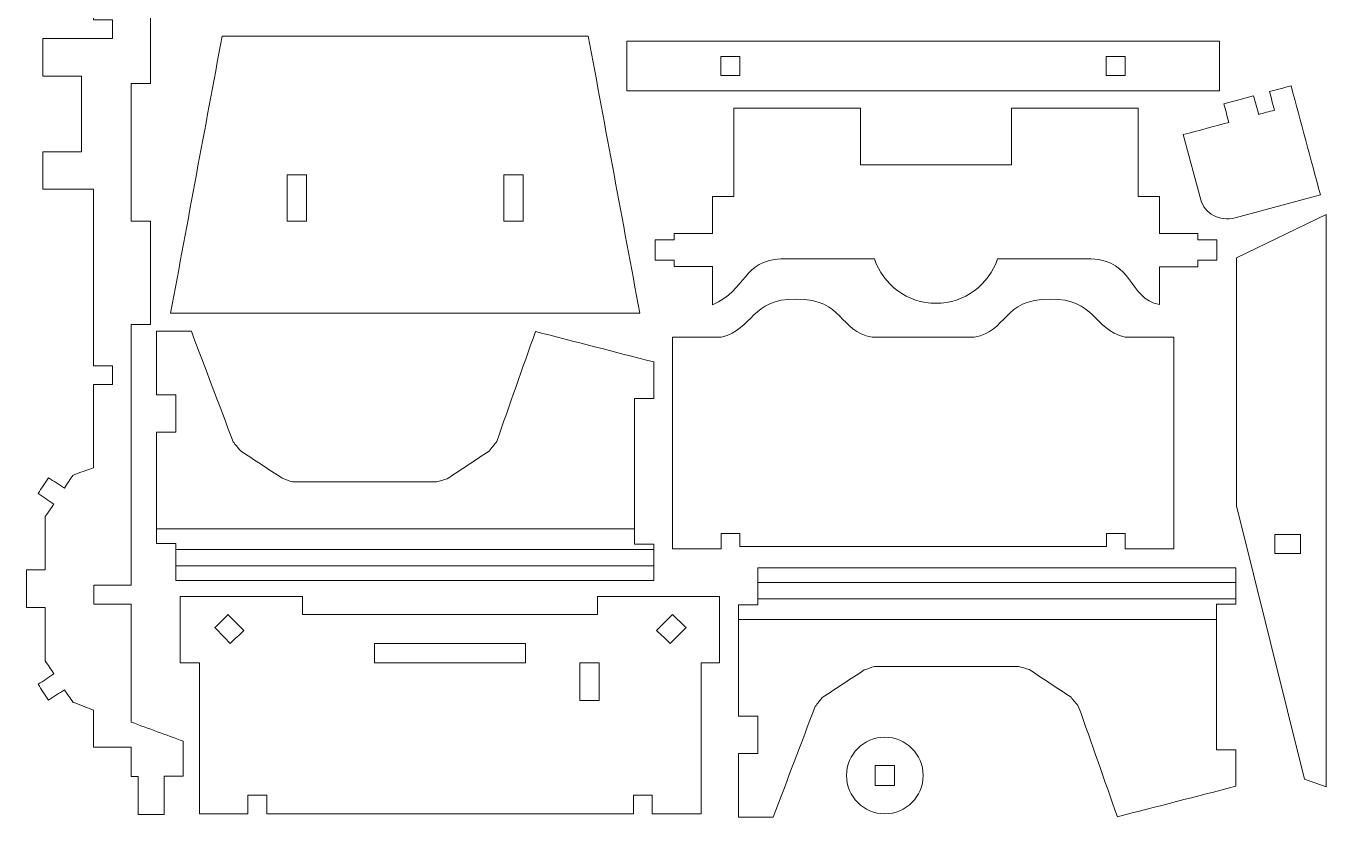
# Model space of a CAD drawing. Header units: centimetres. Extents: x -48.4 to 34, y -21.6 to 8.
# Drawn here: x -17.38 to 2.94, y -21.55 to -9.18 of the extents above; entities that cross this region are included whole.
import ezdxf

# ---------------------------------------------------------------- set-up
doc = ezdxf.new("R2010")
doc.units = ezdxf.units.CM
doc.header["$MEASUREMENT"] = 0
doc.layers.add('Camada 1', color=7, linetype='Continuous')

msp = doc.modelspace()

# ---------------------------------------------------------------- linework, layer by layer
at = {"layer": 'Camada 1', "color": 5, "lineweight": 9}
for points, knots in [([(-16.03784, -4.88466), (-16.05959, -4.98225), (-16.08133, -5.07984), (-16.10308, -5.17743), (-16.10308, -5.17743), (-16.3415, -5.12429), (-16.57993, -5.07116), (-16.81835, -5.01802), (-16.81835, -5.01802), (-16.91833, -5.01907), (-17.01832, -5.02011), (-17.1183, -5.02116), (-17.1183, -5.02116), (-17.1183, -5.21724), (-17.1183, -5.41333), (-17.1183, -5.60941), (-17.1183, -5.60941), (-17.01832, -5.60941), (-16.91833, -5.60941), (-16.81835, -5.60941), (-16.81835, -5.60941), (-16.81835, -6.00367), (-16.81835, -6.39794), (-16.81835, -6.7922), (-16.81835, -6.7922), (-16.91833, -6.7922), (-17.01832, -6.7922), (-17.1183, -6.7922), (-17.1183, -6.7922), (-17.1183, -6.98648), (-17.1183, -7.18076), (-17.1183, -7.37504), (-17.1183, -7.37504), (-16.85545, -7.37504), (-16.59261, -7.37504), (-16.32976, -7.37504), (-16.32976, -7.37504), (-16.32976, -7.94357), (-16.32976, -8.51211), (-16.32976, -9.08064), (-16.32976, -9.08064), (-16.22977, -9.08064), (-16.12977, -9.08064), (-16.02978, -9.08064), (-16.02978, -9.08064), (-16.02978, -9.17779), (-16.02978, -9.27493), (-16.02978, -9.37208), (-16.02978, -9.37208), (-16.39262, -9.37208), (-16.75546, -9.37207), (-17.1183, -9.37207), (-17.1183, -9.37207), (-17.1183, -9.5692), (-17.1183, -9.76634), (-17.1183, -9.96347), (-17.1183, -9.96347), (-16.91785, -9.96347), (-16.7174, -9.96347), (-16.51695, -9.96347), (-16.51695, -9.96347), (-16.51695, -10.35773), (-16.51695, -10.752), (-16.51695, -11.14626), (-16.51695, -11.14626), (-16.7174, -11.14626), (-16.91785, -11.14626), (-17.1183, -11.14626), (-17.1183, -11.14626), (-17.1183, -11.34054), (-17.1183, -11.53482), (-17.1183, -11.7291), (-17.1183, -11.7291), (-16.85545, -11.7291), (-16.59261, -11.7291), (-16.32976, -11.7291), (-16.32976, -11.7291), (-16.32976, -12.6519), (-16.32976, -13.57471), (-16.32976, -14.49751), (-16.32976, -14.49751), (-16.22977, -14.49751), (-16.12977, -14.49751), (-16.02978, -14.49751), (-16.02978, -14.49751), (-16.02978, -14.59465), (-16.02978, -14.69179), (-16.02978, -14.78893), (-16.02978, -14.78893), (-16.12977, -14.78893), (-16.22977, -14.78893), (-16.32976, -14.78893), (-16.32976, -14.78893), (-16.32976, -15.22319), (-16.32976, -15.65746), (-16.32976, -16.09172), (-16.32976, -16.09172), (-16.43547, -16.12886), (-16.54117, -16.16599), (-16.64688, -16.20313), (-16.64688, -16.20313), (-16.69259, -16.2717), (-16.73831, -16.34027), (-16.78402, -16.40884), (-16.78402, -16.40884), (-16.86687, -16.35456), (-16.94972, -16.30027), (-17.03257, -16.24599), (-17.03257, -16.24599), (-17.08685, -16.32885), (-17.14114, -16.4117), (-17.19542, -16.49456), (-17.19542, -16.49456), (-17.11257, -16.54883), (-17.02972, -16.60311), (-16.94687, -16.65738), (-16.94687, -16.65738), (-16.99258, -16.72309), (-17.03828, -16.78881), (-17.08399, -16.85452), (-17.08399, -16.85452), (-17.08399, -17.13165), (-17.08399, -17.40877), (-17.08399, -17.6859), (-17.08399, -17.6859), (-17.18113, -17.6859), (-17.27827, -17.6859), (-17.37541, -17.6859), (-17.37541, -17.6859), (-17.37541, -17.88303), (-17.37541, -18.08017), (-17.37541, -18.2773), (-17.37541, -18.2773), (-17.27827, -18.2773), (-17.18113, -18.2773), (-17.08399, -18.2773), (-17.08399, -18.2773), (-17.08399, -18.55443), (-17.08399, -18.83156), (-17.08399, -19.10869), (-17.08399, -19.10869), (-17.03828, -19.17726), (-16.99258, -19.24582), (-16.94687, -19.31439), (-16.94687, -19.31439), (-17.02972, -19.36867), (-17.11257, -19.42295), (-17.19542, -19.47723), (-17.19542, -19.47723), (-17.14114, -19.56009), (-17.08685, -19.64294), (-17.03257, -19.7258), (-17.03257, -19.7258), (-16.94972, -19.67152), (-16.86687, -19.61723), (-16.78402, -19.56295), (-16.78402, -19.56295), (-16.73831, -19.62866), (-16.69259, -19.69437), (-16.64688, -19.76008), (-16.64688, -19.76008), (-16.54117, -19.80008), (-16.43547, -19.84007), (-16.32976, -19.88007), (-16.32976, -19.88007), (-16.32976, -20.07436), (-16.32976, -20.26864), (-16.32976, -20.46293), (-16.32976, -20.46293), (-16.13262, -20.46293), (-15.93549, -20.46293), (-15.73835, -20.46293), (-15.73835, -20.46293), (-15.73835, -20.61464), (-15.73835, -20.76635), (-15.73835, -20.91806), (-15.73835, -20.91806), (-15.70263, -20.91806), (-15.66691, -20.91806), (-15.63119, -20.91806), (-15.63119, -20.91806), (-15.63119, -21.11629), (-15.63119, -21.31453), (-15.63119, -21.51276), (-15.63119, -21.51276), (-15.49548, -21.51276), (-15.35977, -21.51276), (-15.22406, -21.51276), (-15.22406, -21.51276), (-15.22406, -21.31279), (-15.22406, -21.11283), (-15.22406, -20.91286), (-15.22406, -20.91286), (-15.12408, -20.91286), (-15.02409, -20.91286), (-14.92411, -20.91286), (-14.92411, -20.91286), (-14.92411, -20.73145), (-14.92411, -20.55003), (-14.92411, -20.36862), (-14.92411, -20.36862), (-15.19552, -20.26862), (-15.46694, -20.16863), (-15.73835, -20.06863), (-15.73835, -20.06863), (-15.73835, -19.45438), (-15.73836, -18.84012), (-15.73836, -18.22587), (-15.73836, -18.22587), (-15.93264, -18.22587), (-16.12693, -18.22587), (-16.32121, -18.22587), (-16.32121, -18.22587), (-16.32121, -18.12541), (-16.32121, -18.02494), (-16.32121, -17.92448), (-16.32121, -17.92448), (-16.12693, -17.92448), (-15.93264, -17.92448), (-15.73836, -17.92448), (-15.73836, -17.92448), (-15.73836, -16.56614), (-15.73836, -15.2078), (-15.73836, -13.84946), (-15.73836, -13.84946), (-15.63838, -13.84946), (-15.53839, -13.84946), (-15.43841, -13.84946), (-15.43841, -13.84946), (-15.43841, -13.3106), (-15.43841, -12.77175), (-15.43841, -12.23289), (-15.43841, -12.23289), (-15.53839, -12.23289), (-15.63838, -12.23289), (-15.73836, -12.23289), (-15.73836, -12.23289), (-15.73836, -11.51441), (-15.73836, -10.79594), (-15.73836, -10.07746), (-15.73836, -10.07746), (-15.63838, -10.07746), (-15.53839, -10.07746), (-15.43841, -10.07746), (-15.43841, -10.07746), (-15.43841, -9.71822), (-15.43841, -9.35899), (-15.43841, -8.99975), (-15.43841, -8.99975), (-15.53839, -8.99975), (-15.63838, -8.99975), (-15.73836, -8.99975), (-15.73836, -8.99975), (-15.73836, -8.28127), (-15.73836, -7.5628), (-15.73836, -6.84432), (-15.73836, -6.84432), (-15.63838, -6.84432), (-15.53839, -6.84432), (-15.43841, -6.84432), (-15.43841, -6.84432), (-15.43841, -6.30546), (-15.43841, -5.76661), (-15.43841, -5.22775), (-15.43841, -5.22775), (-15.53839, -5.22775), (-15.63838, -5.22775), (-15.73836, -5.22775), (-15.73836, -5.22775), (-15.73836, -4.68889), (-15.73836, -4.15003), (-15.73836, -3.61117), (-15.73836, -3.61117), (-15.57408, -3.177), (-15.40979, -2.74282), (-15.24551, -2.30865), (-15.24551, -2.30865), (-15.40979, -2.24649), (-15.57408, -2.18433), (-15.73836, -2.12217), (-15.73836, -2.12217), (-15.73836, -1.60421), (-15.73836, -1.08627), (-15.73836, -0.56832), (-15.73836, -0.56832), (-15.93264, -0.56832), (-16.12693, -0.56832), (-16.32121, -0.56832), (-16.32121, -0.56832), (-16.32121, -0.46833), (-16.32121, -0.36834), (-16.32121, -0.26833), (-16.32121, -0.26833), (-16.12693, -0.26833), (-15.93264, -0.26833), (-15.73836, -0.26833), (-15.73836, -0.26833), (-15.73836, 0.3088), (-15.73837, 0.88592), (-15.73837, 1.46305), (-15.73837, 1.46305), (-15.63176, 1.50051), (-15.52515, 1.53798), (-15.41854, 1.57544), (-15.41854, 1.57544), (-15.37658, 1.76701), (-15.33463, 1.95857), (-15.29267, 2.15014), (-15.29267, 2.15014), (-15.21559, 2.46661), (-15.13852, 2.78308), (-15.06144, 3.09955), (-15.06144, 3.09955), (-15.06144, 3.40114), (-15.06144, 3.70273), (-15.06144, 4.00433), (-15.06144, 4.00433), (-15.12025, 4.00433), (-15.17905, 4.00433), (-15.23786, 4.00433), (-15.23786, 4.00433), (-15.23786, 4.10432), (-15.23786, 4.2043), (-15.23786, 4.30429), (-15.23786, 4.30429), (-15.43499, 4.30429), (-15.63213, 4.30429), (-15.82926, 4.30429), (-15.82926, 4.30429), (-15.82926, 4.2043), (-15.82926, 4.10432), (-15.82926, 4.00433), (-15.82926, 4.00433), (-15.89326, 4.00433), (-15.95726, 4.00433), (-16.02126, 4.00433), (-16.02126, 4.00433), (-16.02126, 3.50441), (-16.02126, 3.00448), (-16.02126, 2.50456), (-16.02126, 2.50456), (-16.12094, 2.50456), (-16.22063, 2.50455), (-16.32031, 2.50455), (-16.32031, 2.50455), (-16.32012, 2.19388), (-16.31993, 1.8832), (-16.31974, 1.57253), (-16.31974, 1.57253), (-16.43041, 1.53423), (-16.54107, 1.49593), (-16.65174, 1.45763), (-16.65174, 1.45763), (-16.69584, 1.39086), (-16.73993, 1.32408), (-16.78403, 1.25731), (-16.78403, 1.25731), (-16.86755, 1.31246), (-16.95107, 1.36762), (-17.03459, 1.42277), (-17.03459, 1.42277), (-17.08927, 1.34018), (-17.14396, 1.2576), (-17.19864, 1.17501), (-17.19864, 1.17501), (-17.11472, 1.11959), (-17.03079, 1.06417), (-16.94687, 1.00875), (-16.94687, 1.00875), (-16.99258, 0.94018), (-17.03829, 0.87162), (-17.084, 0.80305), (-17.084, 0.80305), (-17.084, 0.52592), (-17.084, 0.24878), (-17.084, -0.02835), (-17.084, -0.02835), (-17.18398, -0.02835), (-17.28397, -0.02834), (-17.38395, -0.02834), (-17.38395, -0.02834), (-17.38395, -0.22547), (-17.38395, -0.4226), (-17.38395, -0.61973), (-17.38395, -0.61973), (-17.28397, -0.61973), (-17.18398, -0.61975), (-17.084, -0.61975), (-17.084, -0.61975), (-17.084, -0.89687), (-17.084, -1.17399), (-17.084, -1.45112), (-17.084, -1.45112), (-17.03941, -1.51757), (-16.99482, -1.58401), (-16.95023, -1.65046), (-16.95023, -1.65046), (-17.03334, -1.70623), (-17.11645, -1.762), (-17.19956, -1.81777), (-17.19956, -1.81777), (-17.14447, -1.90009), (-17.08938, -1.98242), (-17.03429, -2.06474), (-17.03429, -2.06474), (-16.95078, -2.0087), (-16.86727, -1.95266), (-16.78376, -1.89661), (-16.78376, -1.89661), (-16.73814, -1.96525), (-16.69253, -2.03387), (-16.64691, -2.1025), (-16.64691, -2.1025), (-16.53643, -2.14132), (-16.42594, -2.18015), (-16.31546, -2.21897), (-16.31546, -2.21897), (-16.31689, -2.22306), (-16.31833, -2.22714), (-16.31976, -2.23123), (-16.31976, -2.23123), (-16.31976, -2.45472), (-16.31976, -2.67822), (-16.31976, -2.90171), (-16.31976, -2.90171), (-16.21978, -2.9019), (-16.11979, -2.9021), (-16.01981, -2.90229), (-16.01981, -2.90229), (-16.02005, -3.02683), (-16.02029, -3.15136), (-16.02053, -3.2759), (-16.02053, -3.2759), (-16.07052, -3.27569), (-16.12052, -3.27547), (-16.17051, -3.27526), (-16.17051, -3.27526), (-16.17047, -3.37525), (-16.17043, -3.47523), (-16.17039, -3.57522), (-16.17039, -3.57522), (-16.22038, -3.57524), (-16.27037, -3.57526), (-16.32036, -3.57528), (-16.32036, -3.57528), (-16.32019, -3.98846), (-16.32001, -4.40163), (-16.31984, -4.81481), (-16.31984, -4.81481), (-16.22584, -4.83809), (-16.13184, -4.86138), (-16.03784, -4.88466)], [0, 0, 0, 0, 0.00877193, 0.00877193, 0.00877193, 0.00877193, 0.01754386, 0.01754386, 0.01754386, 0.01754386, 0.02631579, 0.02631579, 0.02631579, 0.02631579, 0.03508772, 0.03508772, 0.03508772, 0.03508772, 0.04385965, 0.04385965, 0.04385965, 0.04385965, 0.05263158, 0.05263158, 0.05263158, 0.05263158, 0.06140351, 0.06140351, 0.06140351, 0.06140351, 0.07017544, 0.07017544, 0.07017544, 0.07017544, 0.07894737, 0.07894737, 0.07894737, 0.07894737, 0.0877193, 0.0877193, 0.0877193, 0.0877193, 0.09649123, 0.09649123, 0.09649123, 0.09649123, 0.10526316, 0.10526316, 0.10526316, 0.10526316, 0.11403509, 0.11403509, 0.11403509, 0.11403509, 0.12280702, 0.12280702, 0.12280702, 0.12280702, 0.13157895, 0.13157895, 0.13157895, 0.13157895, 0.14035088, 0.14035088, 0.14035088, 0.14035088, 0.14912281, 0.14912281, 0.14912281, 0.14912281, 0.15789474, 0.15789474, 0.15789474, 0.15789474, 0.16666667, 0.16666667, 0.16666667, 0.16666667, 0.1754386, 0.1754386, 0.1754386, 0.1754386, 0.18421053, 0.18421053, 0.18421053, 0.18421053, 0.19298246, 0.19298246, 0.19298246, 0.19298246, 0.20175439, 0.20175439, 0.20175439, 0.20175439, 0.21052632, 0.21052632, 0.21052632, 0.21052632, 0.21929825, 0.21929825, 0.21929825, 0.21929825, 0.22807018, 0.22807018, 0.22807018, 0.22807018, 0.23684211, 0.23684211, 0.23684211, 0.23684211, 0.24561404, 0.24561404, 0.24561404, 0.24561404, 0.25438596, 0.25438596, 0.25438596, 0.25438596, 0.26315789, 0.26315789, 0.26315789, 0.26315789, 0.27192982, 0.27192982, 0.27192982, 0.27192982, 0.28070175, 0.28070175, 0.28070175, 0.28070175, 0.28947368, 0.28947368, 0.28947368, 0.28947368, 0.29824561, 0.29824561, 0.29824561, 0.29824561, 0.30701754, 0.30701754, 0.30701754, 0.30701754, 0.31578947, 0.31578947, 0.31578947, 0.31578947, 0.3245614, 0.3245614, 0.3245614, 0.3245614, 0.33333333, 0.33333333, 0.33333333, 0.33333333, 0.34210526, 0.34210526, 0.34210526, 0.34210526, 0.35087719, 0.35087719, 0.35087719, 0.35087719, 0.35964912, 0.35964912, 0.35964912, 0.35964912, 0.36842105, 0.36842105, 0.36842105, 0.36842105, 0.37719298, 0.37719298, 0.37719298, 0.37719298, 0.38596491, 0.38596491, 0.38596491, 0.38596491, 0.39473684, 0.39473684, 0.39473684, 0.39473684, 0.40350877, 0.40350877, 0.40350877, 0.40350877, 0.4122807, 0.4122807, 0.4122807, 0.4122807, 0.42105263, 0.42105263, 0.42105263, 0.42105263, 0.42982456, 0.42982456, 0.42982456, 0.42982456, 0.43859649, 0.43859649, 0.43859649, 0.43859649, 0.44736842, 0.44736842, 0.44736842, 0.44736842, 0.45614035, 0.45614035, 0.45614035, 0.45614035, 0.46491228, 0.46491228, 0.46491228, 0.46491228, 0.47368421, 0.47368421, 0.47368421, 0.47368421, 0.48245614, 0.48245614, 0.48245614, 0.48245614, 0.49122807, 0.49122807, 0.49122807, 0.49122807, 0.5, 0.5, 0.5, 0.5, 0.50877193, 0.50877193, 0.50877193, 0.50877193, 0.51754386, 0.51754386, 0.51754386, 0.51754386, 0.52631579, 0.52631579, 0.52631579, 0.52631579, 0.53508772, 0.53508772, 0.53508772, 0.53508772, 0.54385965, 0.54385965, 0.54385965, 0.54385965, 0.55263158, 0.55263158, 0.55263158, 0.55263158, 0.56140351, 0.56140351, 0.56140351, 0.56140351, 0.57017544, 0.57017544, 0.57017544, 0.57017544, 0.57894737, 0.57894737, 0.57894737, 0.57894737, 0.5877193, 0.5877193, 0.5877193, 0.5877193, 0.59649123, 0.59649123, 0.59649123, 0.59649123, 0.60526316, 0.60526316, 0.60526316, 0.60526316, 0.61403509, 0.61403509, 0.61403509, 0.61403509, 0.62280702, 0.62280702, 0.62280702, 0.62280702, 0.63157895, 0.63157895, 0.63157895, 0.63157895, 0.64035088, 0.64035088, 0.64035088, 0.64035088, 0.64912281, 0.64912281, 0.64912281, 0.64912281, 0.65789474, 0.65789474, 0.65789474, 0.65789474, 0.66666667, 0.66666667, 0.66666667, 0.66666667, 0.6754386, 0.6754386, 0.6754386, 0.6754386, 0.68421053, 0.68421053, 0.68421053, 0.68421053, 0.69298246, 0.69298246, 0.69298246, 0.69298246, 0.70175439, 0.70175439, 0.70175439, 0.70175439, 0.71052632, 0.71052632, 0.71052632, 0.71052632, 0.71929825, 0.71929825, 0.71929825, 0.71929825, 0.72807018, 0.72807018, 0.72807018, 0.72807018, 0.73684211, 0.73684211, 0.73684211, 0.73684211, 0.74561404, 0.74561404, 0.74561404, 0.74561404, 0.75438596, 0.75438596, 0.75438596, 0.75438596, 0.76315789, 0.76315789, 0.76315789, 0.76315789, 0.77192982, 0.77192982, 0.77192982, 0.77192982, 0.78070175, 0.78070175, 0.78070175, 0.78070175, 0.78947368, 0.78947368, 0.78947368, 0.78947368, 0.79824561, 0.79824561, 0.79824561, 0.79824561, 0.80701754, 0.80701754, 0.80701754, 0.80701754, 0.81578947, 0.81578947, 0.81578947, 0.81578947, 0.8245614, 0.8245614, 0.8245614, 0.8245614, 0.83333333, 0.83333333, 0.83333333, 0.83333333, 0.84210526, 0.84210526, 0.84210526, 0.84210526, 0.85087719, 0.85087719, 0.85087719, 0.85087719, 0.85964912, 0.85964912, 0.85964912, 0.85964912, 0.86842105, 0.86842105, 0.86842105, 0.86842105, 0.87719298, 0.87719298, 0.87719298, 0.87719298, 0.88596491, 0.88596491, 0.88596491, 0.88596491, 0.89473684, 0.89473684, 0.89473684, 0.89473684, 0.90350877, 0.90350877, 0.90350877, 0.90350877, 0.9122807, 0.9122807, 0.9122807, 0.9122807, 0.92105263, 0.92105263, 0.92105263, 0.92105263, 0.92982456, 0.92982456, 0.92982456, 0.92982456, 0.93859649, 0.93859649, 0.93859649, 0.93859649, 0.94736842, 0.94736842, 0.94736842, 0.94736842, 0.95614035, 0.95614035, 0.95614035, 0.95614035, 0.96491228, 0.96491228, 0.96491228, 0.96491228, 0.97368421, 0.97368421, 0.97368421, 0.97368421, 0.98245614, 0.98245614, 0.98245614, 0.98245614, 1, 1, 1, 1]), ([(-8.59133, -9.33578), (-10.4998, -9.33578), (-12.40828, -9.33578), (-14.31675, -9.33578), (-14.31675, -9.33578), (-14.5853, -10.78142), (-14.85385, -12.22705), (-15.1224, -13.67269), (-15.1224, -13.67269), (-12.67682, -13.67269), (-10.23125, -13.67269), (-7.78567, -13.67269), (-7.78567, -13.67269), (-8.05422, -12.22705), (-8.32278, -10.78142), (-8.59133, -9.33578)], [0, 0, 0, 0, 0.2, 0.2, 0.2, 0.2, 0.4, 0.4, 0.4, 0.4, 0.6, 0.6, 0.6, 0.6, 1, 1, 1, 1]), ([(1.27858, -10.19422), (1.27858, -9.93423), (1.27858, -9.67424), (1.27858, -9.41425), (1.27858, -9.41425), (-1.80983, -9.41425), (-4.89824, -9.41425), (-7.98665, -9.41425), (-7.98665, -9.41425), (-7.98665, -9.67424), (-7.98665, -9.93423), (-7.98665, -10.19422), (-7.98665, -10.19422), (-4.89824, -10.19422), (-1.80983, -10.19422), (1.27858, -10.19422)], [0, 0, 0, 0, 0.2, 0.2, 0.2, 0.2, 0.4, 0.4, 0.4, 0.4, 0.6, 0.6, 0.6, 0.6, 1, 1, 1, 1]), ([(-6.22112, -9.95422), (-6.22112, -9.85517), (-6.22112, -9.75611), (-6.22112, -9.65706), (-6.22112, -9.65706), (-6.3211, -9.65706), (-6.42109, -9.65706), (-6.52107, -9.65706), (-6.52107, -9.65706), (-6.52107, -9.75611), (-6.52107, -9.85517), (-6.52107, -9.95422), (-6.52107, -9.95422), (-6.42109, -9.95422), (-6.3211, -9.95422), (-6.22112, -9.95422)], [0, 0, 0, 0, 0.2, 0.2, 0.2, 0.2, 0.4, 0.4, 0.4, 0.4, 0.6, 0.6, 0.6, 0.6, 1, 1, 1, 1]), ([(-0.19564, -9.95422), (-0.19564, -9.85517), (-0.19564, -9.75611), (-0.19564, -9.65706), (-0.19564, -9.65706), (-0.29563, -9.65706), (-0.39561, -9.65706), (-0.4956, -9.65706), (-0.4956, -9.65706), (-0.4956, -9.75611), (-0.4956, -9.85517), (-0.4956, -9.95422), (-0.4956, -9.95422), (-0.39561, -9.95422), (-0.29563, -9.95422), (-0.19564, -9.95422)], [0, 0, 0, 0, 0.2, 0.2, 0.2, 0.2, 0.4, 0.4, 0.4, 0.4, 0.6, 0.6, 0.6, 0.6, 1, 1, 1, 1]), ([(2.06058, -10.20578), (2.08647, -10.30234), (2.11236, -10.3989), (2.13825, -10.49547), (2.13825, -10.49547), (2.05585, -10.51769), (1.97344, -10.53994), (1.89103, -10.56218), (1.89103, -10.56218), (1.86515, -10.46561), (1.83924, -10.36904), (1.81334, -10.27246), (1.81334, -10.27246), (1.65807, -10.31407), (1.5028, -10.35568), (1.34753, -10.39729), (1.34753, -10.39729), (1.37343, -10.49387), (1.39932, -10.59043), (1.42522, -10.687), (1.42522, -10.687), (1.18798, -10.75058), (0.95073, -10.81416), (0.71349, -10.87774), (0.71349, -10.87774), (0.71349, -10.87774), (0.98654, -11.89599), (0.98654, -11.89599), (0.98654, -11.89599), (1.0445, -12.11213), (1.27477, -12.24466), (1.52353, -12.17799), (1.52353, -12.17799), (1.52353, -12.17799), (2.85618, -11.82085), (2.85618, -11.82085), (2.85618, -11.82085), (2.70376, -11.25242), (2.55132, -10.684), (2.3989, -10.11556), (2.3989, -10.11556), (2.28613, -10.14565), (2.17335, -10.17571), (2.06058, -10.20578)], [0, 0, 0, 0, 0.08333333, 0.08333333, 0.08333333, 0.08333333, 0.16666667, 0.16666667, 0.16666667, 0.16666667, 0.25, 0.25, 0.25, 0.25, 0.33333333, 0.33333333, 0.33333333, 0.33333333, 0.41666667, 0.41666667, 0.41666667, 0.41666667, 0.5, 0.5, 0.5, 0.5, 0.58333333, 0.58333333, 0.58333333, 0.58333333, 0.66666667, 0.66666667, 0.66666667, 0.66666667, 0.75, 0.75, 0.75, 0.75, 0.83333333, 0.83333333, 0.83333333, 0.83333333, 1, 1, 1, 1]), ([(-2.19234, -12.82277), (-2.32575, -13.2262), (-2.70586, -13.51733), (-3.15403, -13.51733), (-3.15403, -13.51733), (-3.6022, -13.51733), (-3.98231, -13.2262), (-4.11572, -12.82277), (-4.11572, -12.82277), (-4.11572, -12.82277), (-5.5796, -12.82277), (-5.5796, -12.82277), (-5.5796, -12.82277), (-6.1741, -12.84468), (-6.11092, -13.30224), (-6.64668, -13.54272), (-6.64668, -13.54272), (-6.64668, -13.34186), (-6.64668, -13.141), (-6.64668, -12.94014), (-6.64668, -12.94014), (-6.84665, -12.94016), (-7.04661, -12.94018), (-7.24658, -12.9402), (-7.24658, -12.9402), (-7.24658, -12.90686), (-7.24657, -12.87353), (-7.24657, -12.84019), (-7.24657, -12.84019), (-7.34655, -12.84017), (-7.44654, -12.84015), (-7.54652, -12.84013), (-7.54652, -12.84013), (-7.54653, -12.73423), (-7.54653, -12.62833), (-7.54654, -12.52243), (-7.54654, -12.52243), (-7.44655, -12.52243), (-7.34657, -12.52243), (-7.24658, -12.52243), (-7.24658, -12.52243), (-7.24658, -12.4891), (-7.24658, -12.45578), (-7.24658, -12.42245), (-7.24658, -12.42245), (-7.04661, -12.42245), (-6.84665, -12.42245), (-6.64668, -12.42245), (-6.64668, -12.42245), (-6.64668, -12.2302), (-6.64668, -12.03794), (-6.64668, -11.84569), (-6.64668, -11.84569), (-6.53669, -11.84569), (-6.42671, -11.84569), (-6.31672, -11.84569), (-6.31672, -11.84569), (-6.31672, -11.38571), (-6.31672, -10.92574), (-6.31672, -10.46576), (-6.31672, -10.46576), (-5.65675, -10.46576), (-4.99677, -10.46576), (-4.3368, -10.46576), (-4.3368, -10.46576), (-4.3368, -10.76003), (-4.33681, -11.0543), (-4.33681, -11.34857), (-4.33681, -11.34857), (-3.54828, -11.34857), (-2.75975, -11.34857), (-1.97122, -11.34857), (-1.97122, -11.34857), (-1.97122, -11.0543), (-1.97122, -10.76003), (-1.97122, -10.46576), (-1.97122, -10.46576), (-1.31126, -10.46576), (-0.6513, -10.46576), (0.00866, -10.46576), (0.00866, -10.46576), (0.00866, -10.92574), (0.00866, -11.38571), (0.00866, -11.84569), (0.00866, -11.84569), (0.11864, -11.84569), (0.22863, -11.84569), (0.33861, -11.84569), (0.33861, -11.84569), (0.33861, -12.03794), (0.33861, -12.2302), (0.33861, -12.42245), (0.33861, -12.42245), (0.53858, -12.42245), (0.73855, -12.42245), (0.93852, -12.42245), (0.93852, -12.42245), (0.93852, -12.45578), (0.93852, -12.4891), (0.93852, -12.52243), (0.93852, -12.52243), (1.03851, -12.52243), (1.13849, -12.52243), (1.23848, -12.52243), (1.23848, -12.52243), (1.23848, -12.62838), (1.23848, -12.73432), (1.23848, -12.84027), (1.23848, -12.84027), (1.13849, -12.84027), (1.03851, -12.84027), (0.93852, -12.84027), (0.93852, -12.84027), (0.93852, -12.87645), (0.93852, -12.91262), (0.93852, -12.9488), (0.93852, -12.9488), (0.73855, -12.9488), (0.53858, -12.9488), (0.33861, -12.9488), (0.33861, -12.9488), (0.33861, -13.14497), (0.33861, -13.34115), (0.33861, -13.53732), (0.33861, -13.53732), (-0.15731, -13.4329), (-0.0543, -12.84685), (-0.72842, -12.82277), (-0.72842, -12.82277), (-0.72842, -12.82277), (-2.19234, -12.82277), (-2.19234, -12.82277)], [0, 0, 0, 0, 0.02941176, 0.02941176, 0.02941176, 0.02941176, 0.05882353, 0.05882353, 0.05882353, 0.05882353, 0.08823529, 0.08823529, 0.08823529, 0.08823529, 0.11764706, 0.11764706, 0.11764706, 0.11764706, 0.14705882, 0.14705882, 0.14705882, 0.14705882, 0.17647059, 0.17647059, 0.17647059, 0.17647059, 0.20588235, 0.20588235, 0.20588235, 0.20588235, 0.23529412, 0.23529412, 0.23529412, 0.23529412, 0.26470588, 0.26470588, 0.26470588, 0.26470588, 0.29411765, 0.29411765, 0.29411765, 0.29411765, 0.32352941, 0.32352941, 0.32352941, 0.32352941, 0.35294118, 0.35294118, 0.35294118, 0.35294118, 0.38235294, 0.38235294, 0.38235294, 0.38235294, 0.41176471, 0.41176471, 0.41176471, 0.41176471, 0.44117647, 0.44117647, 0.44117647, 0.44117647, 0.47058824, 0.47058824, 0.47058824, 0.47058824, 0.5, 0.5, 0.5, 0.5, 0.52941176, 0.52941176, 0.52941176, 0.52941176, 0.55882353, 0.55882353, 0.55882353, 0.55882353, 0.58823529, 0.58823529, 0.58823529, 0.58823529, 0.61764706, 0.61764706, 0.61764706, 0.61764706, 0.64705882, 0.64705882, 0.64705882, 0.64705882, 0.67647059, 0.67647059, 0.67647059, 0.67647059, 0.70588235, 0.70588235, 0.70588235, 0.70588235, 0.73529412, 0.73529412, 0.73529412, 0.73529412, 0.76470588, 0.76470588, 0.76470588, 0.76470588, 0.79411765, 0.79411765, 0.79411765, 0.79411765, 0.82352941, 0.82352941, 0.82352941, 0.82352941, 0.85294118, 0.85294118, 0.85294118, 0.85294118, 0.88235294, 0.88235294, 0.88235294, 0.88235294, 0.91176471, 0.91176471, 0.91176471, 0.91176471, 0.94117647, 0.94117647, 0.94117647, 0.94117647, 1, 1, 1, 1]), ([(-12.99776, -11.50825), (-12.99776, -11.74874), (-12.99776, -11.98924), (-12.99776, -12.22973), (-12.99776, -12.22973), (-13.09774, -12.22973), (-13.19773, -12.22973), (-13.29771, -12.22973), (-13.29771, -12.22973), (-13.29771, -11.98924), (-13.29771, -11.74874), (-13.29771, -11.50825), (-13.29771, -11.50825), (-13.19773, -11.50825), (-13.09774, -11.50825), (-12.99776, -11.50825)], [0, 0, 0, 0, 0.2, 0.2, 0.2, 0.2, 0.4, 0.4, 0.4, 0.4, 0.6, 0.6, 0.6, 0.6, 1, 1, 1, 1]), ([(-9.91032, -12.22973), (-9.91032, -11.98924), (-9.91032, -11.74874), (-9.91032, -11.50825), (-9.91032, -11.50825), (-9.81033, -11.50825), (-9.71035, -11.50825), (-9.61036, -11.50825), (-9.61036, -11.50825), (-9.61036, -11.74874), (-9.61036, -11.98924), (-9.61036, -12.22973), (-9.61036, -12.22973), (-9.71035, -12.22973), (-9.81033, -12.22973), (-9.91032, -12.22973)], [0, 0, 0, 0, 0.2, 0.2, 0.2, 0.2, 0.4, 0.4, 0.4, 0.4, 0.6, 0.6, 0.6, 0.6, 1, 1, 1, 1]), ([(1.54743, -12.80807), (1.54743, -12.80807), (1.54743, -16.68567), (1.54743, -16.68567), (1.54743, -16.68567), (1.54743, -16.68567), (2.61023, -20.9626), (2.61023, -20.9626), (2.61023, -20.9626), (2.61023, -20.9626), (2.9445, -21.08256), (2.9445, -21.08256), (2.9445, -21.08256), (2.9445, -21.08256), (2.9445, -12.12591), (2.9445, -12.12591), (2.9445, -12.12591), (2.9445, -12.12591), (1.54743, -12.80807), (1.54743, -12.80807)], [0, 0, 0, 0, 0.16666667, 0.16666667, 0.16666667, 0.16666667, 0.33333333, 0.33333333, 0.33333333, 0.33333333, 0.5, 0.5, 0.5, 0.5, 0.66666667, 0.66666667, 0.66666667, 0.66666667, 1, 1, 1, 1]), ([(-6.22103, -17.32204), (-6.22103, -17.25381), (-6.22103, -17.18558), (-6.22103, -17.11735), (-6.22103, -17.11735), (-6.31816, -17.11735), (-6.41529, -17.11735), (-6.51242, -17.11735), (-6.51242, -17.11735), (-6.51242, -17.19782), (-6.51242, -17.27829), (-6.51242, -17.35876), (-6.51242, -17.35876), (-6.76669, -17.35876), (-7.02096, -17.35876), (-7.27523, -17.35876), (-7.27523, -17.35876), (-7.27523, -16.25549), (-7.27523, -15.15221), (-7.27523, -14.04893), (-7.27523, -14.04893), (-7.02096, -14.04893), (-6.76669, -14.04893), (-6.51242, -14.04893), (-6.51242, -14.04893), (-5.99037, -13.91044), (-6.06056, -13.44973), (-5.33676, -13.44972), (-5.33676, -13.44972), (-4.58734, -13.44971), (-4.67609, -13.96007), (-4.15263, -14.04597), (-4.15263, -14.04597), (-3.88643, -14.04647), (-3.62022, -14.04697), (-3.35403, -14.04746), (-3.35403, -14.04746), (-3.08784, -14.04697), (-2.82163, -14.04647), (-2.55543, -14.04597), (-2.55543, -14.04597), (-2.03197, -13.96007), (-2.12072, -13.44971), (-1.3713, -13.44972), (-1.3713, -13.44972), (-0.6475, -13.44973), (-0.71769, -13.91044), (-0.19564, -14.04893), (-0.19564, -14.04893), (0.05863, -14.04893), (0.3129, -14.04893), (0.56717, -14.04893), (0.56717, -14.04893), (0.56717, -15.15221), (0.56717, -16.25549), (0.56717, -17.35876), (0.56717, -17.35876), (0.3129, -17.35876), (0.05863, -17.35876), (-0.19564, -17.35876), (-0.19564, -17.35876), (-0.19564, -17.27829), (-0.19564, -17.19782), (-0.19564, -17.11735), (-0.19564, -17.11735), (-0.29277, -17.11735), (-0.3899, -17.11735), (-0.48703, -17.11735), (-0.48703, -17.11735), (-0.48703, -17.18558), (-0.48703, -17.25381), (-0.48703, -17.32204), (-0.48703, -17.32204), (-2.39836, -17.32204), (-4.3097, -17.32204), (-6.22103, -17.32204)], [0, 0, 0, 0, 0.05, 0.05, 0.05, 0.05, 0.1, 0.1, 0.1, 0.1, 0.15, 0.15, 0.15, 0.15, 0.2, 0.2, 0.2, 0.2, 0.25, 0.25, 0.25, 0.25, 0.3, 0.3, 0.3, 0.3, 0.35, 0.35, 0.35, 0.35, 0.4, 0.4, 0.4, 0.4, 0.45, 0.45, 0.45, 0.45, 0.5, 0.5, 0.5, 0.5, 0.55, 0.55, 0.55, 0.55, 0.6, 0.6, 0.6, 0.6, 0.65, 0.65, 0.65, 0.65, 0.7, 0.7, 0.7, 0.7, 0.75, 0.75, 0.75, 0.75, 0.8, 0.8, 0.8, 0.8, 0.85, 0.85, 0.85, 0.85, 0.9, 0.9, 0.9, 0.9, 1, 1, 1, 1]), ([(-15.34098, -14.94958), (-15.34098, -14.61797), (-15.34098, -14.28637), (-15.34098, -13.95476), (-15.34098, -13.95476), (-15.16014, -13.95476), (-14.97931, -13.95476), (-14.79847, -13.95476), (-14.79847, -13.95476), (-14.58032, -14.53129), (-14.36217, -15.10783), (-14.14403, -15.68436), (-14.14403, -15.68436), (-14.10655, -15.73093), (-14.06909, -15.77749), (-14.03162, -15.82406), (-14.03162, -15.82406), (-13.81309, -15.96763), (-13.59455, -16.11121), (-13.37602, -16.25478), (-13.37602, -16.25478), (-13.32296, -16.27377), (-13.26989, -16.29276), (-13.21683, -16.31175), (-13.21683, -16.31175), (-12.46544, -16.31175), (-11.71406, -16.31175), (-10.96267, -16.31175), (-10.96267, -16.31175), (-10.90757, -16.2952), (-10.85247, -16.27865), (-10.79737, -16.2621), (-10.79737, -16.2621), (-10.57918, -16.11801), (-10.36098, -15.97393), (-10.14279, -15.82984), (-10.14279, -15.82984), (-10.10292, -15.78004), (-10.06304, -15.73024), (-10.02317, -15.68044), (-10.02317, -15.68044), (-9.82145, -15.1063), (-9.61974, -14.53216), (-9.41802, -13.95802), (-9.41802, -13.95802), (-8.80104, -14.11693), (-8.18406, -14.27583), (-7.56708, -14.43474), (-7.56708, -14.43474), (-7.56708, -14.62468), (-7.56708, -14.81463), (-7.56708, -15.00457), (-7.56708, -15.00457), (-7.66707, -15.00457), (-7.76705, -15.00457), (-7.86704, -15.00457), (-7.86704, -15.00457), (-7.86704, -15.76434), (-7.86704, -16.52411), (-7.86704, -17.28388), (-7.86704, -17.28388), (-7.76705, -17.28388), (-7.66707, -17.28388), (-7.56708, -17.28388), (-7.56708, -17.28388), (-7.56708, -17.47382), (-7.56708, -17.66377), (-7.56708, -17.85371), (-7.56708, -17.85371), (-10.0584, -17.85371), (-12.54971, -17.85371), (-15.04103, -17.85371), (-15.04103, -17.85371), (-15.04103, -17.6601), (-15.04103, -17.46649), (-15.04103, -17.27288), (-15.04103, -17.27288), (-15.14101, -17.27288), (-15.241, -17.27288), (-15.34098, -17.27288), (-15.34098, -17.27288), (-15.34098, -16.69206), (-15.34098, -16.11123), (-15.34098, -15.53041), (-15.34098, -15.53041), (-15.241, -15.53041), (-15.14101, -15.53041), (-15.04103, -15.53041), (-15.04103, -15.53041), (-15.04103, -15.3368), (-15.04103, -15.14319), (-15.04103, -14.94958), (-15.04103, -14.94958), (-15.14101, -14.94958), (-15.241, -14.94958), (-15.34098, -14.94958)], [0, 0, 0, 0, 0.04, 0.04, 0.04, 0.04, 0.08, 0.08, 0.08, 0.08, 0.12, 0.12, 0.12, 0.12, 0.16, 0.16, 0.16, 0.16, 0.2, 0.2, 0.2, 0.2, 0.24, 0.24, 0.24, 0.24, 0.28, 0.28, 0.28, 0.28, 0.32, 0.32, 0.32, 0.32, 0.36, 0.36, 0.36, 0.36, 0.4, 0.4, 0.4, 0.4, 0.44, 0.44, 0.44, 0.44, 0.48, 0.48, 0.48, 0.48, 0.52, 0.52, 0.52, 0.52, 0.56, 0.56, 0.56, 0.56, 0.6, 0.6, 0.6, 0.6, 0.64, 0.64, 0.64, 0.64, 0.68, 0.68, 0.68, 0.68, 0.72, 0.72, 0.72, 0.72, 0.76, 0.76, 0.76, 0.76, 0.8, 0.8, 0.8, 0.8, 0.84, 0.84, 0.84, 0.84, 0.88, 0.88, 0.88, 0.88, 0.92, 0.92, 0.92, 0.92, 1, 1, 1, 1]), ([(2.54711, -17.13135), (2.54711, -17.13135), (2.14395, -17.13135), (2.14395, -17.13135), (2.14395, -17.13135), (2.14395, -17.13135), (2.14395, -17.43131), (2.14395, -17.43131), (2.14395, -17.43131), (2.14395, -17.43131), (2.54711, -17.43131), (2.54711, -17.43131), (2.54711, -17.43131), (2.54711, -17.43131), (2.54711, -17.13135), (2.54711, -17.13135)], [0, 0, 0, 0, 0.2, 0.2, 0.2, 0.2, 0.4, 0.4, 0.4, 0.4, 0.6, 0.6, 0.6, 0.6, 1, 1, 1, 1]), ([(-6.24098, -20.55889), (-6.24098, -20.8905), (-6.24098, -21.2221), (-6.24098, -21.55371), (-6.24098, -21.55371), (-6.06014, -21.55371), (-5.87931, -21.55371), (-5.69847, -21.55371), (-5.69847, -21.55371), (-5.48032, -20.97718), (-5.26217, -20.40064), (-5.04402, -19.82411), (-5.04402, -19.82411), (-5.00655, -19.77754), (-4.96909, -19.73098), (-4.93162, -19.68441), (-4.93162, -19.68441), (-4.71309, -19.54084), (-4.49455, -19.39726), (-4.27602, -19.25369), (-4.27602, -19.25369), (-4.22296, -19.2347), (-4.16989, -19.21571), (-4.11683, -19.19672), (-4.11683, -19.19672), (-3.36544, -19.19672), (-2.61406, -19.19672), (-1.86267, -19.19672), (-1.86267, -19.19672), (-1.80757, -19.21327), (-1.75247, -19.22982), (-1.69737, -19.24637), (-1.69737, -19.24637), (-1.47918, -19.39046), (-1.26098, -19.53454), (-1.04279, -19.67863), (-1.04279, -19.67863), (-1.00292, -19.72843), (-0.96304, -19.77823), (-0.92317, -19.82803), (-0.92317, -19.82803), (-0.72145, -20.40217), (-0.51974, -20.97631), (-0.31802, -21.55045), (-0.31802, -21.55045), (0.29896, -21.39154), (0.91594, -21.23264), (1.53292, -21.07373), (1.53292, -21.07373), (1.53292, -20.88379), (1.53292, -20.69384), (1.53292, -20.5039), (1.53292, -20.5039), (1.43293, -20.5039), (1.33295, -20.5039), (1.23296, -20.5039), (1.23296, -20.5039), (1.23296, -19.74413), (1.23296, -18.98436), (1.23296, -18.22459), (1.23296, -18.22459), (1.33295, -18.22459), (1.43293, -18.22459), (1.53292, -18.22459), (1.53292, -18.22459), (1.53292, -18.03465), (1.53292, -17.8447), (1.53292, -17.65476), (1.53292, -17.65476), (-0.9584, -17.65476), (-3.44971, -17.65476), (-5.94103, -17.65476), (-5.94103, -17.65476), (-5.94103, -17.84837), (-5.94103, -18.04198), (-5.94103, -18.23559), (-5.94103, -18.23559), (-6.04101, -18.23559), (-6.14101, -18.23559), (-6.24098, -18.23559), (-6.24098, -18.23559), (-6.24098, -18.81641), (-6.24098, -19.39724), (-6.24098, -19.97806), (-6.24098, -19.97806), (-6.14101, -19.97806), (-6.04101, -19.97806), (-5.94103, -19.97806), (-5.94103, -19.97806), (-5.94103, -20.17167), (-5.94103, -20.36528), (-5.94103, -20.55889), (-5.94103, -20.55889), (-6.04101, -20.55889), (-6.14101, -20.55889), (-6.24098, -20.55889)], [0, 0, 0, 0, 0.04, 0.04, 0.04, 0.04, 0.08, 0.08, 0.08, 0.08, 0.12, 0.12, 0.12, 0.12, 0.16, 0.16, 0.16, 0.16, 0.2, 0.2, 0.2, 0.2, 0.24, 0.24, 0.24, 0.24, 0.28, 0.28, 0.28, 0.28, 0.32, 0.32, 0.32, 0.32, 0.36, 0.36, 0.36, 0.36, 0.4, 0.4, 0.4, 0.4, 0.44, 0.44, 0.44, 0.44, 0.48, 0.48, 0.48, 0.48, 0.52, 0.52, 0.52, 0.52, 0.56, 0.56, 0.56, 0.56, 0.6, 0.6, 0.6, 0.6, 0.64, 0.64, 0.64, 0.64, 0.68, 0.68, 0.68, 0.68, 0.72, 0.72, 0.72, 0.72, 0.76, 0.76, 0.76, 0.76, 0.8, 0.8, 0.8, 0.8, 0.84, 0.84, 0.84, 0.84, 0.88, 0.88, 0.88, 0.88, 0.92, 0.92, 0.92, 0.92, 1, 1, 1, 1]), ([(-6.53711, -18.10289), (-7.17422, -18.10289), (-7.81132, -18.10289), (-8.44843, -18.10289), (-8.44843, -18.10289), (-8.44843, -18.19717), (-8.44843, -18.29144), (-8.44843, -18.38572), (-8.44843, -18.38572), (-9.98549, -18.38572), (-11.52256, -18.38572), (-13.05962, -18.38572), (-13.05962, -18.38572), (-13.05962, -18.29144), (-13.05962, -18.19717), (-13.05962, -18.10289), (-13.05962, -18.10289), (-13.69673, -18.10289), (-14.33384, -18.10289), (-14.97095, -18.10289), (-14.97095, -18.10289), (-14.97095, -18.44858), (-14.97095, -18.79428), (-14.97095, -19.13997), (-14.97095, -19.13997), (-14.87096, -19.13997), (-14.77096, -19.13997), (-14.67097, -19.13997), (-14.67097, -19.13997), (-14.67097, -19.92851), (-14.67097, -20.71704), (-14.67097, -21.50558), (-14.67097, -21.50558), (-14.41955, -21.50558), (-14.16814, -21.50558), (-13.91672, -21.50558), (-13.91672, -21.50558), (-13.91672, -21.40843), (-13.91672, -21.31129), (-13.91672, -21.21414), (-13.91672, -21.21414), (-13.81672, -21.21414), (-13.71673, -21.21414), (-13.61673, -21.21414), (-13.61673, -21.21414), (-13.61673, -21.31129), (-13.61673, -21.40843), (-13.61673, -21.50558), (-13.61673, -21.50558), (-11.7054, -21.50558), (-9.79408, -21.50558), (-7.88275, -21.50558), (-7.88275, -21.50558), (-7.88275, -21.40843), (-7.88275, -21.31129), (-7.88275, -21.21414), (-7.88275, -21.21414), (-7.78561, -21.21414), (-7.68848, -21.21414), (-7.59134, -21.21414), (-7.59134, -21.21414), (-7.59134, -21.31129), (-7.59134, -21.40843), (-7.59134, -21.50558), (-7.59134, -21.50558), (-7.33707, -21.50558), (-7.08279, -21.50558), (-6.82852, -21.50558), (-6.82852, -21.50558), (-6.82852, -20.71704), (-6.82852, -19.92851), (-6.82852, -19.13997), (-6.82852, -19.13997), (-6.73138, -19.13997), (-6.63425, -19.13997), (-6.53711, -19.13997), (-6.53711, -19.13997), (-6.53711, -18.79428), (-6.53711, -18.44858), (-6.53711, -18.10289)], [0, 0, 0, 0, 0.04761905, 0.04761905, 0.04761905, 0.04761905, 0.0952381, 0.0952381, 0.0952381, 0.0952381, 0.14285714, 0.14285714, 0.14285714, 0.14285714, 0.19047619, 0.19047619, 0.19047619, 0.19047619, 0.23809524, 0.23809524, 0.23809524, 0.23809524, 0.28571429, 0.28571429, 0.28571429, 0.28571429, 0.33333333, 0.33333333, 0.33333333, 0.33333333, 0.38095238, 0.38095238, 0.38095238, 0.38095238, 0.42857143, 0.42857143, 0.42857143, 0.42857143, 0.47619048, 0.47619048, 0.47619048, 0.47619048, 0.52380952, 0.52380952, 0.52380952, 0.52380952, 0.57142857, 0.57142857, 0.57142857, 0.57142857, 0.61904762, 0.61904762, 0.61904762, 0.61904762, 0.66666667, 0.66666667, 0.66666667, 0.66666667, 0.71428571, 0.71428571, 0.71428571, 0.71428571, 0.76190476, 0.76190476, 0.76190476, 0.76190476, 0.80952381, 0.80952381, 0.80952381, 0.80952381, 0.85714286, 0.85714286, 0.85714286, 0.85714286, 0.9047619, 0.9047619, 0.9047619, 0.9047619, 1, 1, 1, 1]), ([(-14.43097, -18.59143), (-14.35098, -18.67429), (-14.27098, -18.75714), (-14.19099, -18.84), (-14.19099, -18.84), (-14.11957, -18.77143), (-14.04815, -18.70286), (-13.97673, -18.63429), (-13.97673, -18.63429), (-14.05958, -18.55143), (-14.14243, -18.46858), (-14.22528, -18.38572), (-14.22528, -18.38572), (-14.29384, -18.45429), (-14.36241, -18.52286), (-14.43097, -18.59143)], [0, 0, 0, 0, 0.2, 0.2, 0.2, 0.2, 0.4, 0.4, 0.4, 0.4, 0.6, 0.6, 0.6, 0.6, 1, 1, 1, 1]), ([(-7.05994, -18.59143), (-7.13136, -18.52286), (-7.20279, -18.45429), (-7.27421, -18.38572), (-7.27421, -18.38572), (-7.35707, -18.46858), (-7.43992, -18.55143), (-7.52278, -18.63429), (-7.52278, -18.63429), (-7.45135, -18.70286), (-7.37993, -18.77143), (-7.3085, -18.84), (-7.3085, -18.84), (-7.22565, -18.75714), (-7.14279, -18.67429), (-7.05994, -18.59143)], [0, 0, 0, 0, 0.2, 0.2, 0.2, 0.2, 0.4, 0.4, 0.4, 0.4, 0.6, 0.6, 0.6, 0.6, 1, 1, 1, 1]), ([(-9.57122, -19.13997), (-9.57122, -19.03998), (-9.57122, -18.93999), (-9.57122, -18.84), (-9.57122, -18.84), (-10.35975, -18.84), (-11.14829, -18.84), (-11.93682, -18.84), (-11.93682, -18.84), (-11.93682, -18.93999), (-11.93682, -19.03998), (-11.93682, -19.13997), (-11.93682, -19.13997), (-11.14829, -19.13997), (-10.35975, -19.13997), (-9.57122, -19.13997)], [0, 0, 0, 0, 0.2, 0.2, 0.2, 0.2, 0.4, 0.4, 0.4, 0.4, 0.6, 0.6, 0.6, 0.6, 1, 1, 1, 1]), ([(-8.72272, -19.13997), (-8.72272, -19.3371), (-8.72272, -19.53424), (-8.72272, -19.73137), (-8.72272, -19.73137), (-8.62272, -19.73137), (-8.52272, -19.73137), (-8.42272, -19.73137), (-8.42272, -19.73137), (-8.42272, -19.53424), (-8.42272, -19.3371), (-8.42272, -19.13997), (-8.42272, -19.13997), (-8.52272, -19.13997), (-8.62272, -19.13997), (-8.72272, -19.13997)], [0, 0, 0, 0, 0.2, 0.2, 0.2, 0.2, 0.4, 0.4, 0.4, 0.4, 0.6, 0.6, 0.6, 0.6, 1, 1, 1, 1]), ([(-3.95403, -20.30465), (-3.62289, -20.30465), (-3.35444, -20.5731), (-3.35444, -20.90424), (-3.35444, -20.90424), (-3.35444, -21.23538), (-3.62289, -21.50383), (-3.95403, -21.50383), (-3.95403, -21.50383), (-4.28517, -21.50383), (-4.55362, -21.23538), (-4.55362, -20.90424), (-4.55362, -20.90424), (-4.55362, -20.5731), (-4.28517, -20.30465), (-3.95403, -20.30465)], [0, 0, 0, 0, 0.2, 0.2, 0.2, 0.2, 0.4, 0.4, 0.4, 0.4, 0.6, 0.6, 0.6, 0.6, 1, 1, 1, 1]), ([(-4.104, -21.06308), (-4.104, -20.95716), (-4.104, -20.85125), (-4.104, -20.74533), (-4.104, -20.74533), (-4.00401, -20.74533), (-3.90403, -20.74533), (-3.80404, -20.74533), (-3.80404, -20.74533), (-3.80404, -20.85125), (-3.80404, -20.95716), (-3.80404, -21.06308), (-3.80404, -21.06308), (-3.90403, -21.06308), (-4.00401, -21.06308), (-4.104, -21.06308)], [0, 0, 0, 0, 0.2, 0.2, 0.2, 0.2, 0.4, 0.4, 0.4, 0.4, 0.6, 0.6, 0.6, 0.6, 1, 1, 1, 1])]:
    msp.add_open_spline(points, degree=3, knots=knots, dxfattribs=at)
at = {"layer": 'Camada 1', "color": 1, "lineweight": 9}
for points in [[(-15.34098, -17.04273), (-12.84967, -17.04273), (-10.35835, -17.04273), (-7.86704, -17.04273)], [(-7.56708, -17.3681), (-10.0584, -17.36836), (-12.54971, -17.36861), (-15.04103, -17.36887)], [(-15.04103, -17.624), (-12.54971, -17.624), (-10.0584, -17.624), (-7.56708, -17.624)], [(-5.94103, -17.88447), (-3.44971, -17.88447), (-0.9584, -17.88447), (1.53292, -17.88447)], [(1.53292, -18.14037), (-0.9584, -18.14011), (-3.44971, -18.13986), (-5.94103, -18.1396)], [(-6.24098, -18.46574), (-3.74967, -18.46574), (-1.25835, -18.46574), (1.23296, -18.46574)]]:
    msp.add_open_spline(points, degree=3, dxfattribs=at)

doc.saveas('drawing.dxf')
